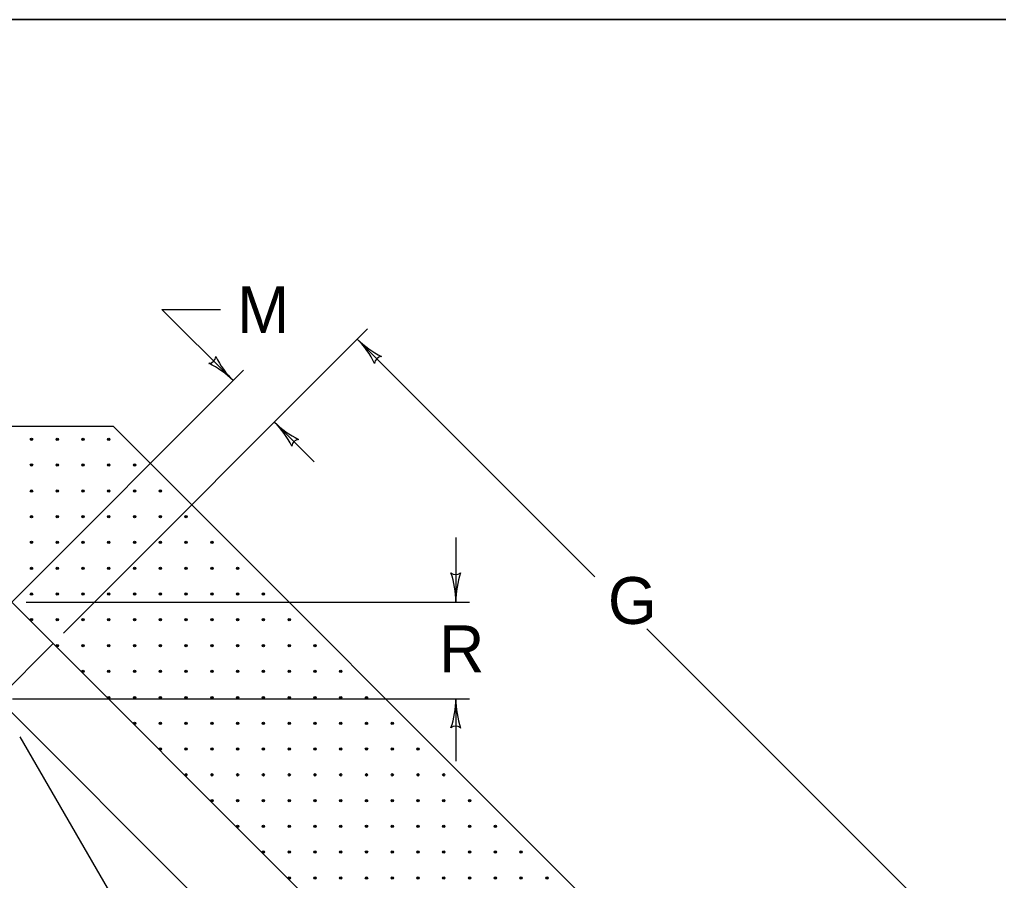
# Model space of a CAD drawing. Extents: x 1007 to 1035.5, y 1000.5 to 1021.5.
# Drawn here: x 1013.372 to 1017.55, y 1017.826 to 1021.5 of the extents above; entities that cross this region are included whole.
import ezdxf

# ---------------------------------------------------------------- set-up
doc = ezdxf.new("R2010")
doc.units = 0
for name, color, linetype in [('Level 1', 7, 'Continuous'), ('Level 10', 7, 'Continuous'), ('Level 11', 7, 'Continuous')]:
    doc.layers.add(name, color=color, linetype=linetype)

msp = doc.modelspace()

# ---------------------------------------------------------------- linework, layer by layer
at = {"layer": 'Level 1'}
for p, q in [((1013.9798, 1020.2623), (1014.2834, 1019.9589)), ((1013.9798, 1020.2623), (1014.2298, 1020.2623)), ((1013.5593, 1018.8813), (1014.8578, 1020.1798)), ((1014.8138, 1020.1357), (1015.8284, 1019.121)), ((1013.3384, 1019.0139), (1014.3276, 1020.0031)), ((1014.4603, 1019.7822), (1014.6303, 1019.6122)), ((1013.2795, 1019.7639), (1013.7714, 1019.7639)), ((1013.7714, 1019.7639), (1016.5816, 1016.9538)), ((1015.2342, 1019.2898), (1015.2342, 1019.0139)), ((1013.3384, 1019.0139), (1015.9901, 1016.3623)), ((1013.4009, 1019.0139), (1015.2922, 1019.0139)), ((1016.0499, 1018.8994), (1017.2886, 1017.6608)), ((1013.5152, 1018.8371), (1013.2795, 1018.6014)), ((1013.2795, 1018.6014), (1015.7543, 1016.1265)), ((1013.342, 1018.6014), (1015.2922, 1018.6014)), ((1015.2342, 1018.6014), (1015.2342, 1018.3351)), ((1013.3733, 1018.4389), (1015.4414, 1014.8623))]:
    msp.add_line(p, q, dxfattribs=at)
for centre, radius in [((1013.423, 1019.7084), 0.005), ((1013.423, 1019.7084), 0.0025), ((1013.533, 1019.7084), 0.005), ((1013.533, 1019.7084), 0.0025), ((1013.643, 1019.7084), 0.005), ((1013.643, 1019.7084), 0.0025), ((1013.753, 1019.7084), 0.005), ((1013.753, 1019.7084), 0.0025), ((1013.423, 1019.5984), 0.005), ((1013.423, 1019.5984), 0.0025), ((1013.533, 1019.5984), 0.005), ((1013.533, 1019.5984), 0.0025), ((1013.643, 1019.5984), 0.005), ((1013.643, 1019.5984), 0.0025), ((1013.753, 1019.5984), 0.005), ((1013.753, 1019.5984), 0.0025), ((1013.863, 1019.5984), 0.005), ((1013.863, 1019.5984), 0.0025), ((1013.423, 1019.4884), 0.005), ((1013.423, 1019.4884), 0.0025), ((1013.533, 1019.4884), 0.005), ((1013.533, 1019.4884), 0.0025), ((1013.643, 1019.4884), 0.005), ((1013.643, 1019.4884), 0.0025), ((1013.753, 1019.4884), 0.005), ((1013.753, 1019.4884), 0.0025), ((1013.863, 1019.4884), 0.005), ((1013.863, 1019.4884), 0.0025), ((1013.973, 1019.4884), 0.005), ((1013.973, 1019.4884), 0.0025), ((1013.423, 1019.3784), 0.005), ((1013.423, 1019.3784), 0.0025), ((1013.533, 1019.3784), 0.005), ((1013.533, 1019.3784), 0.0025), ((1013.643, 1019.3784), 0.005), ((1013.643, 1019.3784), 0.0025), ((1013.753, 1019.3784), 0.005), ((1013.753, 1019.3784), 0.0025), ((1013.863, 1019.3784), 0.005), ((1013.863, 1019.3784), 0.0025), ((1013.973, 1019.3784), 0.005), ((1013.973, 1019.3784), 0.0025), ((1014.083, 1019.3784), 0.005), ((1014.083, 1019.3784), 0.0025), ((1013.423, 1019.2684), 0.005), ((1013.423, 1019.2684), 0.0025), ((1013.533, 1019.2684), 0.005), ((1013.533, 1019.2684), 0.0025), ((1013.643, 1019.2684), 0.005), ((1013.643, 1019.2684), 0.0025), ((1013.753, 1019.2684), 0.005), ((1013.753, 1019.2684), 0.0025), ((1013.863, 1019.2684), 0.005), ((1013.863, 1019.2684), 0.0025), ((1013.973, 1019.2684), 0.005), ((1013.973, 1019.2684), 0.0025), ((1014.083, 1019.2684), 0.005), ((1014.083, 1019.2684), 0.0025), ((1014.193, 1019.2684), 0.005), ((1014.193, 1019.2684), 0.0025), ((1013.423, 1019.1584), 0.005), ((1013.423, 1019.1584), 0.0025), ((1013.533, 1019.1584), 0.005), ((1013.533, 1019.1584), 0.0025), ((1013.643, 1019.1584), 0.005), ((1013.643, 1019.1584), 0.0025), ((1013.753, 1019.1584), 0.005), ((1013.753, 1019.1584), 0.0025), ((1013.863, 1019.1584), 0.005), ((1013.863, 1019.1584), 0.0025), ((1013.973, 1019.1584), 0.005), ((1013.973, 1019.1584), 0.0025), ((1014.083, 1019.1584), 0.005), ((1014.083, 1019.1584), 0.0025), ((1014.193, 1019.1584), 0.005), ((1014.193, 1019.1584), 0.0025), ((1014.303, 1019.1584), 0.005), ((1014.303, 1019.1584), 0.0025), ((1013.423, 1019.0484), 0.005), ((1013.423, 1019.0484), 0.0025), ((1013.533, 1019.0484), 0.005), ((1013.533, 1019.0484), 0.0025), ((1013.643, 1019.0484), 0.005), ((1013.643, 1019.0484), 0.0025), ((1013.753, 1019.0484), 0.005), ((1013.753, 1019.0484), 0.0025), ((1013.863, 1019.0484), 0.005), ((1013.863, 1019.0484), 0.0025), ((1013.973, 1019.0484), 0.005), ((1013.973, 1019.0484), 0.0025), ((1014.083, 1019.0484), 0.005), ((1014.083, 1019.0484), 0.0025), ((1014.193, 1019.0484), 0.005), ((1014.193, 1019.0484), 0.0025), ((1014.303, 1019.0484), 0.005), ((1014.303, 1019.0484), 0.0025), ((1014.413, 1019.0484), 0.005), ((1014.413, 1019.0484), 0.0025), ((1013.423, 1018.9384), 0.005), ((1013.533, 1018.9384), 0.005), ((1013.643, 1018.9384), 0.005), ((1013.753, 1018.9384), 0.005), ((1013.863, 1018.9384), 0.005), ((1013.973, 1018.9384), 0.005), ((1014.083, 1018.9384), 0.005), ((1014.193, 1018.9384), 0.005), ((1014.303, 1018.9384), 0.005), ((1014.413, 1018.9384), 0.005), ((1014.523, 1018.9384), 0.005), ((1013.423, 1018.9384), 0.0025), ((1013.533, 1018.9384), 0.0025), ((1013.643, 1018.9384), 0.0025), ((1013.753, 1018.9384), 0.0025), ((1013.863, 1018.9384), 0.0025), ((1013.973, 1018.9384), 0.0025), ((1014.083, 1018.9384), 0.0025), ((1014.193, 1018.9384), 0.0025), ((1014.303, 1018.9384), 0.0025), ((1014.413, 1018.9384), 0.0025), ((1014.523, 1018.9384), 0.0025), ((1013.533, 1018.8284), 0.005), ((1013.533, 1018.8284), 0.0025), ((1013.643, 1018.8284), 0.005), ((1013.643, 1018.8284), 0.0025), ((1013.753, 1018.8284), 0.005), ((1013.753, 1018.8284), 0.0025), ((1013.863, 1018.8284), 0.005), ((1013.863, 1018.8284), 0.0025), ((1013.973, 1018.8284), 0.005), ((1013.973, 1018.8284), 0.0025), ((1014.083, 1018.8284), 0.005), ((1014.083, 1018.8284), 0.0025), ((1014.193, 1018.8284), 0.005), ((1014.193, 1018.8284), 0.0025), ((1014.303, 1018.8284), 0.005), ((1014.303, 1018.8284), 0.0025), ((1014.413, 1018.8284), 0.005), ((1014.413, 1018.8284), 0.0025), ((1014.523, 1018.8284), 0.005), ((1014.523, 1018.8284), 0.0025), ((1014.633, 1018.8284), 0.005), ((1014.633, 1018.8284), 0.0025), ((1013.643, 1018.7184), 0.005), ((1013.643, 1018.7184), 0.0025), ((1013.753, 1018.7184), 0.005), ((1013.753, 1018.7184), 0.0025), ((1013.863, 1018.7184), 0.005), ((1013.863, 1018.7184), 0.0025), ((1013.973, 1018.7184), 0.005), ((1013.973, 1018.7184), 0.0025), ((1014.083, 1018.7184), 0.005), ((1014.083, 1018.7184), 0.0025), ((1014.193, 1018.7184), 0.005), ((1014.193, 1018.7184), 0.0025), ((1014.303, 1018.7184), 0.005), ((1014.303, 1018.7184), 0.0025), ((1014.413, 1018.7184), 0.005), ((1014.413, 1018.7184), 0.0025), ((1014.523, 1018.7184), 0.005), ((1014.523, 1018.7184), 0.0025), ((1014.633, 1018.7184), 0.005), ((1014.633, 1018.7184), 0.0025), ((1014.743, 1018.7184), 0.005), ((1014.743, 1018.7184), 0.0025), ((1013.753, 1018.6064), 0.005), ((1013.863, 1018.6064), 0.005), ((1013.973, 1018.6064), 0.005), ((1014.083, 1018.6064), 0.005), ((1014.193, 1018.6064), 0.005), ((1014.303, 1018.6064), 0.005), ((1014.413, 1018.6064), 0.005), ((1014.523, 1018.6064), 0.005), ((1014.633, 1018.6064), 0.005), ((1014.743, 1018.6064), 0.005), ((1014.853, 1018.6064), 0.005), ((1013.753, 1018.6064), 0.0025), ((1013.863, 1018.6064), 0.0025), ((1013.973, 1018.6064), 0.0025), ((1014.083, 1018.6064), 0.0025), ((1014.193, 1018.6064), 0.0025), ((1014.303, 1018.6064), 0.0025), ((1014.413, 1018.6064), 0.0025), ((1014.523, 1018.6064), 0.0025), ((1014.633, 1018.6064), 0.0025), ((1014.743, 1018.6064), 0.0025), ((1014.853, 1018.6064), 0.0025), ((1013.863, 1018.4964), 0.005), ((1013.863, 1018.4964), 0.0025), ((1013.973, 1018.4964), 0.005), ((1013.973, 1018.4964), 0.0025), ((1014.083, 1018.4964), 0.005), ((1014.083, 1018.4964), 0.0025), ((1014.193, 1018.4964), 0.005), ((1014.193, 1018.4964), 0.0025), ((1014.303, 1018.4964), 0.005), ((1014.303, 1018.4964), 0.0025), ((1014.413, 1018.4964), 0.005), ((1014.413, 1018.4964), 0.0025), ((1014.523, 1018.4964), 0.005), ((1014.523, 1018.4964), 0.0025), ((1014.633, 1018.4964), 0.005), ((1014.633, 1018.4964), 0.0025), ((1014.743, 1018.4964), 0.005), ((1014.743, 1018.4964), 0.0025), ((1014.853, 1018.4964), 0.005), ((1014.853, 1018.4964), 0.0025), ((1014.963, 1018.4964), 0.005), ((1014.963, 1018.4964), 0.0025), ((1013.973, 1018.3864), 0.005), ((1013.973, 1018.3864), 0.0025), ((1014.083, 1018.3864), 0.005), ((1014.083, 1018.3864), 0.0025), ((1014.193, 1018.3864), 0.005), ((1014.193, 1018.3864), 0.0025), ((1014.303, 1018.3864), 0.005), ((1014.303, 1018.3864), 0.0025), ((1014.413, 1018.3864), 0.005), ((1014.413, 1018.3864), 0.0025), ((1014.523, 1018.3864), 0.005), ((1014.523, 1018.3864), 0.0025), ((1014.633, 1018.3864), 0.005), ((1014.633, 1018.3864), 0.0025), ((1014.743, 1018.3864), 0.005), ((1014.743, 1018.3864), 0.0025), ((1014.853, 1018.3864), 0.005), ((1014.853, 1018.3864), 0.0025), ((1014.963, 1018.3864), 0.005), ((1014.963, 1018.3864), 0.0025), ((1015.073, 1018.3864), 0.005), ((1015.073, 1018.3864), 0.0025), ((1014.083, 1018.2764), 0.005), ((1014.083, 1018.2764), 0.0025), ((1014.193, 1018.2764), 0.005), ((1014.193, 1018.2764), 0.0025), ((1014.303, 1018.2764), 0.005), ((1014.303, 1018.2764), 0.0025), ((1014.413, 1018.2764), 0.005), ((1014.413, 1018.2764), 0.0025), ((1014.523, 1018.2764), 0.005), ((1014.523, 1018.2764), 0.0025), ((1014.633, 1018.2764), 0.005), ((1014.633, 1018.2764), 0.0025), ((1014.743, 1018.2764), 0.005), ((1014.743, 1018.2764), 0.0025), ((1014.853, 1018.2764), 0.005), ((1014.853, 1018.2764), 0.0025), ((1014.963, 1018.2764), 0.005), ((1014.963, 1018.2764), 0.0025), ((1015.073, 1018.2764), 0.005), ((1015.073, 1018.2764), 0.0025), ((1015.183, 1018.2764), 0.005), ((1015.183, 1018.2764), 0.0025), ((1014.193, 1018.1664), 0.005), ((1014.193, 1018.1664), 0.0025), ((1014.303, 1018.1664), 0.005), ((1014.303, 1018.1664), 0.0025), ((1014.413, 1018.1664), 0.005), ((1014.413, 1018.1664), 0.0025), ((1014.523, 1018.1664), 0.005), ((1014.523, 1018.1664), 0.0025), ((1014.633, 1018.1664), 0.005), ((1014.633, 1018.1664), 0.0025), ((1014.743, 1018.1664), 0.005), ((1014.743, 1018.1664), 0.0025), ((1014.853, 1018.1664), 0.005), ((1014.853, 1018.1664), 0.0025), ((1014.963, 1018.1664), 0.005), ((1014.963, 1018.1664), 0.0025), ((1015.073, 1018.1664), 0.005), ((1015.073, 1018.1664), 0.0025), ((1015.183, 1018.1664), 0.005), ((1015.183, 1018.1664), 0.0025), ((1015.293, 1018.1664), 0.005), ((1015.293, 1018.1664), 0.0025), ((1014.303, 1018.0564), 0.005), ((1014.303, 1018.0564), 0.0025), ((1014.413, 1018.0564), 0.005), ((1014.413, 1018.0564), 0.0025), ((1014.523, 1018.0564), 0.005), ((1014.523, 1018.0564), 0.0025), ((1014.633, 1018.0564), 0.005), ((1014.633, 1018.0564), 0.0025), ((1014.743, 1018.0564), 0.005), ((1014.743, 1018.0564), 0.0025), ((1014.853, 1018.0564), 0.005), ((1014.853, 1018.0564), 0.0025), ((1014.963, 1018.0564), 0.005), ((1014.963, 1018.0564), 0.0025), ((1015.073, 1018.0564), 0.005), ((1015.073, 1018.0564), 0.0025), ((1015.183, 1018.0564), 0.005), ((1015.183, 1018.0564), 0.0025), ((1015.293, 1018.0564), 0.005), ((1015.293, 1018.0564), 0.0025), ((1015.403, 1018.0564), 0.005), ((1015.403, 1018.0564), 0.0025), ((1014.413, 1017.9464), 0.005), ((1014.413, 1017.9464), 0.0025), ((1014.523, 1017.9464), 0.005), ((1014.523, 1017.9464), 0.0025), ((1014.633, 1017.9464), 0.005), ((1014.633, 1017.9464), 0.0025), ((1014.743, 1017.9464), 0.005), ((1014.743, 1017.9464), 0.0025), ((1014.853, 1017.9464), 0.005), ((1014.853, 1017.9464), 0.0025), ((1014.963, 1017.9464), 0.005), ((1014.963, 1017.9464), 0.0025), ((1015.073, 1017.9464), 0.005), ((1015.073, 1017.9464), 0.0025), ((1015.183, 1017.9464), 0.005), ((1015.183, 1017.9464), 0.0025), ((1015.293, 1017.9464), 0.005), ((1015.293, 1017.9464), 0.0025), ((1015.403, 1017.9464), 0.005), ((1015.403, 1017.9464), 0.0025), ((1015.513, 1017.9464), 0.005), ((1015.513, 1017.9464), 0.0025), ((1014.523, 1017.8364), 0.005), ((1014.523, 1017.8364), 0.0025), ((1014.633, 1017.8364), 0.005), ((1014.633, 1017.8364), 0.0025), ((1014.743, 1017.8364), 0.005), ((1014.743, 1017.8364), 0.0025), ((1014.853, 1017.8364), 0.005), ((1014.853, 1017.8364), 0.0025), ((1014.963, 1017.8364), 0.005), ((1014.963, 1017.8364), 0.0025), ((1015.073, 1017.8364), 0.005), ((1015.073, 1017.8364), 0.0025), ((1015.183, 1017.8364), 0.005), ((1015.183, 1017.8364), 0.0025), ((1015.293, 1017.8364), 0.005), ((1015.293, 1017.8364), 0.0025), ((1015.403, 1017.8364), 0.005), ((1015.403, 1017.8364), 0.0025), ((1015.513, 1017.8364), 0.005), ((1015.513, 1017.8364), 0.0025), ((1015.623, 1017.8364), 0.005), ((1015.623, 1017.8364), 0.0025)]:
    msp.add_circle(centre, radius, dxfattribs=at)
for centre, radius, start, end in [((1015.0902, 1020.4121), 0.3909, 224.9868, 224.999), ((1015.0902, 1020.4121), 0.3909, 224.999, 243.6678), ((1014.5373, 1019.8592), 0.3909, 26.3462, 44.9929), ((1014.1783, 1020.064), 0.0313, 273.7893, 355.906), ((1014.0071, 1019.6824), 0.3909, 45.0147, 63.6835), ((1014.5598, 1020.2354), 0.3909, 206.3619, 225.0086), ((1014.9188, 1020.0305), 0.0313, 93.7736, 175.8903), ((1014.0071, 1019.6824), 0.3909, 45.0025, 45.0147), ((1014.7366, 1020.0587), 0.3909, 225.014, 243.6828), ((1014.7366, 1020.0587), 0.3909, 225.0018, 225.014), ((1014.1839, 1019.5057), 0.3909, 26.3612, 45.0079), ((1014.5654, 1019.677), 0.0313, 93.7886, 175.9053), ((1015.2342, 1019.1626), 0.0313, 228.7746, 310.8913), ((1014.8432, 1019.0139), 0.3909, 0, 18.6688), ((1015.6251, 1019.0139), 0.3909, 161.3472, 179.9939), ((1014.8432, 1019.0139), 0.3909, 359.9878, 0), ((1014.8432, 1018.6014), 0.3909, 341.3472, 359.9939), ((1015.6251, 1018.6014), 0.3909, 179.9878, 180), ((1015.6251, 1018.6014), 0.3909, 180, 198.6688), ((1015.2341, 1018.4528), 0.0313, 48.7746, 130.8913)]:
    msp.add_arc(centre, radius, start, end, dxfattribs=at)
at = {"layer": 'Level 10'}
msp.add_line((1007, 1021.5), (1035.5, 1021.5), dxfattribs=at)
at = {"layer": 'Level 11'}
msp.add_lwpolyline([(1007, 1000.5), (1035.5, 1000.5), (1035.5, 1021.5), (1007, 1021.5)], close=True, dxfattribs=at)

# ---------------------------------------------------------------- texts
at = {"layer": 'Level 1'}
for s, p in [('M', (1014.3005, 1020.1617)), ('G', (1015.8838, 1018.9205)), ('R', (1015.1627, 1018.7144))]:
    msp.add_text(s, height=0.2, dxfattribs=at).set_placement(p)

doc.saveas('drawing.dxf')
